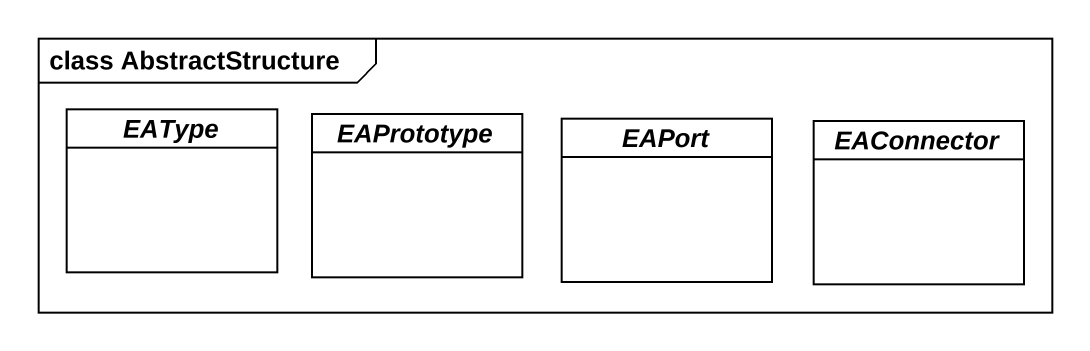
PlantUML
@startuml
mainframe class AbstractStructure
hide circle
hide empty members
abstract class EAType
abstract class EAPrototype
abstract class EAPort
abstract class EAConnector
@enduml
